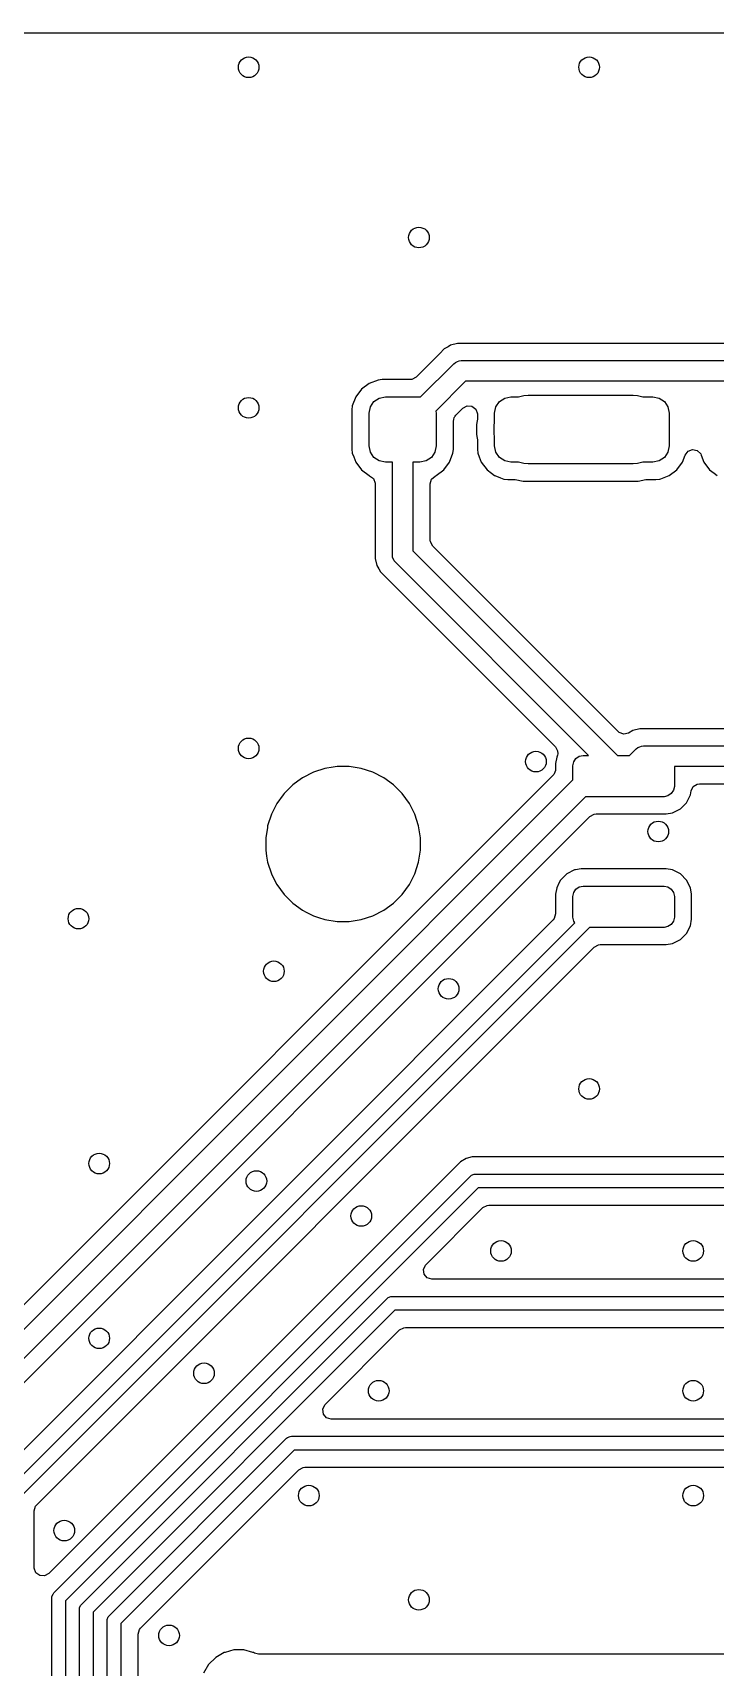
# Model space of a CAD drawing. Extents: x 117 to 217, y -143 to -43.
# Drawn here: x 134.16 to 144.09, y -66.76 to -43 of the extents above; entities that cross this region are included whole.
import ezdxf

# ---------------------------------------------------------------- set-up
doc = ezdxf.new("R2010")
doc.units = 0
doc.layers.add('BLACK', color=7, linetype='CONTINUOUS')

msp = doc.modelspace()

# ---------------------------------------------------------------- linework, layer by layer
at = {"layer": 'BLACK', "linetype": 'CONTINUOUS'}
for p, q in [((120.003246, -43.0005), (213.996754, -43.0005)), ((140.070518, -47.671089), (139.891108, -47.8505)), ((140.07052, -47.671087), (140.070518, -47.671089)), ((140.078385, -47.663222), (140.07052, -47.671087)), ((140.145085, -47.596521), (140.078385, -47.663222)), ((140.145088, -47.596519), (140.145085, -47.596521)), ((140.173429, -47.580156), (140.145088, -47.596519)), ((140.201772, -47.563793), (140.173429, -47.580156)), ((140.201773, -47.563792), (140.201772, -47.563793)), ((140.236409, -47.543794), (140.201773, -47.563792)), ((140.236411, -47.543793), (140.236409, -47.543794)), ((140.236412, -47.543793), (140.236411, -47.543793)), ((140.338273, -47.516499), (140.236412, -47.543793)), ((140.443727, -47.516499), (140.338273, -47.516499)), ((140.451323, -47.516499), (140.443727, -47.516499)), ((140.451339, -47.5165), (140.451323, -47.516499)), ((195.891726, -47.5165), (140.451339, -47.5165)), ((139.891108, -47.8505), (139.735427, -48.006181)), ((139.800733, -48.295134), (140.284934, -47.810934)), ((140.284934, -47.810934), (140.307665, -47.792279)), ((140.307665, -47.792279), (140.339339, -47.779159)), ((140.339339, -47.779159), (140.361736, -47.769882)), ((140.361736, -47.769882), (140.391, -47.767)), ((140.391, -47.767), (158.242, -47.767)), ((138.941384, -48.181884), (138.857289, -48.294219)), ((139.053719, -48.097789), (138.941384, -48.181884)), ((139.1852, -48.048748), (139.053719, -48.097789)), ((139.243309, -48.0425), (139.1852, -48.048748)), ((139.647746, -48.0425), (139.243309, -48.0425)), ((139.674104, -48.039666), (139.647746, -48.0425)), ((139.735427, -48.006181), (139.674104, -48.039666)), ((140.453132, -48.067), (140.021217, -48.498914)), ((158.179868, -48.067), (140.453132, -48.067)), ((138.808248, -48.4257), (138.802, -48.483809)), ((138.857289, -48.294219), (138.808248, -48.4257)), ((139.0525, -48.5305), (139.070579, -48.439613)), ((139.070579, -48.439613), (139.122062, -48.362562)), ((139.122062, -48.362562), (139.199113, -48.311079)), ((139.199113, -48.311079), (139.29, -48.293)), ((139.29, -48.293), (139.79, -48.293)), ((139.79, -48.293), (139.800733, -48.295134)), ((140.314319, -48.560073), (140.415319, -48.459073)), ((140.415319, -48.459073), (140.476642, -48.425588)), ((140.476642, -48.425588), (140.546334, -48.430572)), ((140.546334, -48.430572), (140.602267, -48.472444)), ((140.8775, -48.5305), (140.895579, -48.439613)), ((140.895579, -48.439613), (140.947062, -48.362562)), ((140.947062, -48.362562), (141.024113, -48.311079)), ((141.024113, -48.311079), (141.115, -48.293)), ((141.115, -48.293), (141.2224, -48.293)), ((141.2224, -48.293), (141.299737, -48.272278)), ((141.299737, -48.272278), (141.365, -48.268)), ((141.365, -48.268), (142.889, -48.268)), ((142.889, -48.268), (142.954263, -48.272278)), ((142.954263, -48.272278), (143.0316, -48.293)), ((143.0316, -48.293), (143.1765, -48.293)), ((143.1765, -48.293), (143.267387, -48.311079)), ((143.267387, -48.311079), (143.344438, -48.362562)), ((143.344438, -48.362562), (143.395921, -48.439613)), ((143.395921, -48.439613), (143.414, -48.5305)), ((138.802, -48.483809), (138.802, -49.05219)), ((139.0525, -49.0055), (139.0525, -48.5305)), ((140.021217, -48.498914), (140.0275, -48.5305)), ((140.0275, -48.5305), (140.0275, -49.0055)), ((140.278, -48.647754), (140.285587, -48.621913)), ((140.278, -49.052173), (140.278, -48.647754)), ((140.285587, -48.621913), (140.289648, -48.595285)), ((140.289648, -48.595285), (140.296118, -48.586049)), ((140.296118, -48.586049), (140.297685, -48.580715)), ((140.297685, -48.580715), (140.303211, -48.575926)), ((140.303211, -48.575926), (140.314319, -48.560073)), ((140.602267, -48.472444), (140.626684, -48.537908)), ((140.624617, -48.643221), (140.6145, -48.694079)), ((140.6145, -48.694079), (140.6145, -48.841919)), ((140.627, -48.619029), (140.624617, -48.643221)), ((140.626684, -48.537908), (140.627, -48.546754)), ((140.627, -48.546754), (140.627, -48.619029)), ((140.869278, -48.702737), (140.8775, -48.672051)), ((140.8775, -48.672051), (140.8775, -48.5305)), ((143.414, -48.5305), (143.414, -49.0055)), ((140.6145, -48.841919), (140.624617, -48.892777)), ((140.624617, -48.892777), (140.627, -48.91697)), ((140.627, -48.91697), (140.627, -49.05219)), ((140.869278, -48.833263), (140.869278, -48.702737)), ((140.8775, -48.863948), (140.869278, -48.833263)), ((140.8775, -49.0055), (140.8775, -48.863948)), ((138.802, -49.05219), (138.808248, -49.110299)), ((138.808248, -49.110299), (138.828086, -49.163485)), ((138.828086, -49.163485), (138.857288, -49.241778)), ((139.070579, -49.096387), (139.0525, -49.0055)), ((139.122062, -49.173438), (139.070579, -49.096387)), ((139.199113, -49.224921), (139.122062, -49.173438)), ((139.957938, -49.173438), (139.880887, -49.224921)), ((140.009421, -49.096387), (139.957938, -49.173438)), ((140.0275, -49.0055), (140.009421, -49.096387)), ((140.222712, -49.241778), (140.271751, -49.110299)), ((140.271751, -49.110299), (140.274179, -49.087719)), ((140.274179, -49.087719), (140.277999, -49.05219)), ((140.277999, -49.05219), (140.278, -49.052173)), ((140.627, -49.05219), (140.633248, -49.110299)), ((140.633248, -49.110299), (140.653086, -49.163485)), ((140.653086, -49.163485), (140.682288, -49.241778)), ((140.895579, -49.096387), (140.8775, -49.0055)), ((140.947062, -49.173438), (140.895579, -49.096387)), ((141.024113, -49.224921), (140.947062, -49.173438)), ((143.344438, -49.173438), (143.267387, -49.224921)), ((143.395921, -49.096387), (143.344438, -49.173438)), ((143.414, -49.0055), (143.395921, -49.096387)), ((143.609212, -49.241778), (143.647818, -49.138268)), ((143.647818, -49.138268), (143.68969, -49.082337)), ((143.68969, -49.082337), (143.755154, -49.05792)), ((143.755154, -49.05792), (143.823427, -49.072772)), ((143.823427, -49.072772), (143.872832, -49.122177)), ((143.872832, -49.122177), (143.880179, -49.138265)), ((143.880179, -49.138265), (143.918788, -49.241778)), ((138.857288, -49.241778), (138.941384, -49.354116)), ((138.941384, -49.354116), (139.053722, -49.438212)), ((139.29, -49.243), (139.199113, -49.224921)), ((139.39, -49.243), (139.29, -49.243)), ((139.39, -50.5915), (139.39, -49.243)), ((139.79, -49.243), (139.69, -49.243)), ((139.69, -49.243), (139.69, -50.529368)), ((139.880887, -49.224921), (139.79, -49.243)), ((140.026278, -49.438212), (140.138616, -49.354116)), ((140.138616, -49.354116), (140.222712, -49.241778)), ((140.682288, -49.241778), (140.766384, -49.354116)), ((140.766384, -49.354116), (140.830166, -49.401863)), ((140.830166, -49.401863), (140.877252, -49.437112)), ((141.115, -49.243), (141.024113, -49.224921)), ((141.2224, -49.243), (141.115, -49.243)), ((141.299737, -49.263722), (141.2224, -49.243)), ((141.365, -49.268), (141.299737, -49.263722)), ((142.889, -49.268), (141.365, -49.268)), ((142.954263, -49.263722), (142.889, -49.268)), ((143.0316, -49.243), (142.954263, -49.263722)), ((143.1765, -49.243), (143.0316, -49.243)), ((143.267387, -49.224921), (143.1765, -49.243)), ((143.412778, -49.438212), (143.525116, -49.354116)), ((143.525116, -49.354116), (143.609212, -49.241778)), ((143.918788, -49.241778), (144.002884, -49.354116)), ((144.002884, -49.354116), (144.066666, -49.401863)), ((144.066666, -49.401863), (144.113752, -49.437112)), ((139.053722, -49.438212), (139.058829, -49.440116)), ((139.058829, -49.440116), (139.114763, -49.481985)), ((139.114763, -49.481985), (139.139184, -49.547448)), ((139.139184, -49.547448), (139.1395, -49.5563)), ((139.1395, -49.5563), (139.1395, -50.644226)), ((139.9405, -49.5563), (139.960185, -49.489261)), ((139.9405, -50.374245), (139.9405, -49.5563)), ((139.960185, -49.489261), (140.012989, -49.443506)), ((140.012989, -49.443506), (140.021162, -49.44012)), ((140.021162, -49.44012), (140.026278, -49.438212)), ((140.877252, -49.437112), (140.878722, -49.438212)), ((140.878722, -49.438212), (140.964499, -49.470205)), ((140.964499, -49.470205), (141.0102, -49.487251)), ((141.0102, -49.487251), (141.068309, -49.493499)), ((141.068309, -49.493499), (141.068326, -49.4935)), ((141.068326, -49.4935), (141.15319, -49.4935)), ((141.15319, -49.4935), (141.177382, -49.495883)), ((141.177382, -49.495883), (141.29108, -49.5185)), ((141.29108, -49.5185), (141.291082, -49.5185)), ((141.291082, -49.5185), (142.962919, -49.5185)), ((142.962919, -49.5185), (143.076618, -49.495883)), ((143.076618, -49.495883), (143.10081, -49.4935)), ((143.10081, -49.4935), (143.223174, -49.4935)), ((143.223174, -49.4935), (143.22319, -49.493499)), ((143.22319, -49.493499), (143.281299, -49.487251)), ((143.281299, -49.487251), (143.291297, -49.483522)), ((143.291297, -49.483522), (143.412778, -49.438212)), ((139.392882, -50.620763), (139.39, -50.5915)), ((139.69, -50.529368), (142.664632, -53.504)), ((139.943334, -50.400603), (139.9405, -50.374245)), ((139.976819, -50.461926), (139.943334, -50.400603)), ((142.673942, -53.159049), (139.976819, -50.461926)), ((139.1395, -50.644226), (139.166793, -50.746089)), ((139.166793, -50.746089), (139.193156, -50.79175)), ((139.193156, -50.79175), (139.21952, -50.837413)), ((139.21952, -50.837413), (139.219522, -50.837415)), ((139.219522, -50.837415), (141.760019, -53.377912)), ((139.415279, -50.674835), (139.392882, -50.620763)), ((139.433934, -50.697566), (139.415279, -50.674835)), ((142.240368, -53.504), (139.433934, -50.697566)), ((142.689695, -53.172375), (142.673942, -53.159049)), ((142.755722, -53.195228), (142.689695, -53.172375)), ((142.823622, -53.178756), (142.755722, -53.195228)), ((142.88591, -53.142794), (142.823622, -53.178756)), ((142.885912, -53.142793), (142.88591, -53.142794)), ((142.885913, -53.142793), (142.885912, -53.142793)), ((142.987774, -53.115499), (142.885913, -53.142793)), ((143.093227, -53.115499), (142.987774, -53.115499)), ((143.100823, -53.115499), (143.093227, -53.115499)), ((143.100839, -53.1155), (143.100823, -53.115499)), ((199.667226, -53.1155), (143.100839, -53.1155)), ((141.760019, -53.377912), (141.793504, -53.439235)), ((141.793504, -53.439235), (141.795262, -53.48189)), ((142.840368, -53.504), (142.934434, -53.409934)), ((142.934434, -53.409934), (142.957165, -53.391279)), ((142.957165, -53.391279), (142.989436, -53.377912)), ((142.989436, -53.377912), (143.011236, -53.368882)), ((143.011236, -53.368882), (143.0405, -53.366)), ((143.0405, -53.366), (199.6145, -53.366)), ((138.527645, -53.675738), (138.410993, -53.694214)), ((138.585971, -53.6665), (138.527645, -53.675738)), ((138.763129, -53.6665), (138.585971, -53.6665)), ((138.850617, -53.680357), (138.763129, -53.6665)), ((138.938106, -53.694214), (138.850617, -53.680357)), ((141.779354, -53.528696), (141.7645, -53.622481)), ((141.7645, -53.622481), (141.7645, -53.713924)), ((141.792469, -53.502955), (141.779354, -53.528696)), ((141.795262, -53.48189), (141.792469, -53.502955)), ((142.015, -53.654), (142.026418, -53.596597)), ((142.015, -53.860868), (142.015, -53.654)), ((142.026418, -53.596597), (142.058934, -53.547934)), ((142.058934, -53.547934), (142.107597, -53.515418)), ((142.107597, -53.515418), (142.165, -53.504)), ((142.165, -53.504), (142.240368, -53.504)), ((142.664632, -53.504), (142.840368, -53.504)), ((161.065, -53.666), (143.49, -53.666)), ((143.49, -53.666), (143.49, -53.954)), ((130.665934, -65.209934), (142.015, -53.860868)), ((141.728181, -53.793425), (131.83418, -63.687426)), ((138.01751, -53.878173), (137.941336, -53.933517)), ((138.084659, -53.829386), (138.01751, -53.878173)), ((138.242507, -53.748957), (138.084659, -53.829386)), ((138.24251, -53.748956), (138.242507, -53.748957)), ((138.410993, -53.694214), (138.24251, -53.748956)), ((139.106589, -53.748956), (138.938106, -53.694214)), ((139.106592, -53.748957), (139.106589, -53.748956)), ((139.26444, -53.829386), (139.106592, -53.748957)), ((139.407764, -53.933517), (139.26444, -53.829386)), ((141.733258, -53.787124), (141.728181, -53.793425)), ((141.7351, -53.785912), (141.733258, -53.787124)), ((141.736158, -53.783525), (141.7351, -53.785912)), ((141.744815, -53.772783), (141.736158, -53.783525)), ((141.752444, -53.746799), (141.744815, -53.772783)), ((141.763424, -53.722041), (141.752444, -53.746799)), ((141.7645, -53.713924), (141.763424, -53.722041)), ((143.764794, -53.957967), (143.824106, -53.921036)), ((143.824106, -53.921036), (143.857338, -53.9165)), ((143.857338, -53.9165), (147.83608, -53.9165)), ((142.196132, -54.104), (130.922, -65.378132)), ((137.80116, -54.079304), (137.711936, -54.202109)), ((137.816067, -54.058786), (137.80116, -54.079304)), ((137.816069, -54.058784), (137.816067, -54.058786)), ((137.941333, -53.933519), (137.816069, -54.058783)), ((137.816069, -54.058783), (137.816069, -54.058784)), ((137.941334, -53.933519), (137.941333, -53.933519)), ((137.941336, -53.933517), (137.941334, -53.933519)), ((139.533033, -54.058786), (139.407764, -53.933517)), ((139.637164, -54.20211), (139.533033, -54.058786)), ((143.34, -54.104), (142.196132, -54.104)), ((143.397403, -54.092582), (143.34, -54.104)), ((143.446066, -54.060066), (143.397403, -54.092582)), ((143.478582, -54.011403), (143.446066, -54.060066)), ((143.49, -53.954), (143.478582, -54.011403)), ((143.66805, -54.192342), (143.725646, -54.079304)), ((143.725646, -54.079302), (143.725647, -54.079301)), ((143.725646, -54.079304), (143.725646, -54.079302)), ((143.725647, -54.079301), (143.734865, -54.021102)), ((143.734865, -54.021102), (143.764794, -53.957967)), ((131.208814, -65.445577), (142.263573, -54.390817)), ((137.631506, -54.35996), (137.576764, -54.528443)), ((137.631507, -54.359957), (137.631506, -54.35996)), ((137.711936, -54.202109), (137.631507, -54.359957)), ((139.656887, -54.240819), (139.637164, -54.20211)), ((139.717592, -54.359957), (139.656887, -54.240819)), ((139.717592, -54.359958), (139.717592, -54.359957)), ((139.772336, -54.528445), (139.717592, -54.359958)), ((142.263573, -54.390817), (142.324896, -54.357333)), ((142.324896, -54.357333), (142.351254, -54.354499)), ((142.351254, -54.354499), (143.371517, -54.354499)), ((143.371517, -54.354499), (143.371518, -54.354499)), ((143.371518, -54.354499), (143.465304, -54.339646)), ((143.465304, -54.339646), (143.578342, -54.28205)), ((143.578342, -54.28205), (143.66805, -54.192342)), ((137.572927, -54.552668), (137.54905, -54.703421)), ((137.576764, -54.528443), (137.572927, -54.552668)), ((139.80005, -54.703421), (139.772336, -54.528445)), ((137.54905, -54.703421), (137.54905, -54.880579)), ((139.80005, -54.880579), (139.80005, -54.703421)), ((137.54905, -54.880579), (137.562907, -54.968067)), ((137.562907, -54.968067), (137.576764, -55.055556)), ((137.576764, -55.055556), (137.631506, -55.224039)), ((139.717592, -55.224042), (139.772336, -55.055555)), ((139.772336, -55.055555), (139.80005, -54.880579)), ((137.631506, -55.224039), (137.631507, -55.224042)), ((137.631507, -55.224042), (137.678188, -55.315657)), ((137.678188, -55.315657), (137.711936, -55.38189)), ((139.637164, -55.38189), (139.717592, -55.224042)), ((141.83695, -55.315658), (141.817751, -55.353337)), ((141.836951, -55.315657), (141.83695, -55.315658)), ((141.836954, -55.315652), (141.836951, -55.315657)), ((141.926652, -55.225954), (141.836954, -55.315652)), ((141.926657, -55.225951), (141.926652, -55.225954)), ((141.926658, -55.22595), (141.926657, -55.225951)), ((142.039696, -55.168354), (141.926658, -55.22595)), ((142.052519, -55.166323), (142.039696, -55.168354)), ((142.133482, -55.1535), (142.052519, -55.166323)), ((143.371524, -55.1535), (142.133482, -55.1535)), ((143.465301, -55.168352), (143.371524, -55.1535)), ((143.501517, -55.186805), (143.465301, -55.168352)), ((143.578342, -55.22595), (143.501517, -55.186805)), ((143.578344, -55.225952), (143.578342, -55.22595)), ((143.578347, -55.225954), (143.578344, -55.225952)), ((143.668045, -55.315652), (143.578347, -55.225954)), ((143.668046, -55.315654), (143.668045, -55.315652)), ((143.66805, -55.315658), (143.668046, -55.315654)), ((143.725646, -55.428696), (143.66805, -55.315658)), ((137.711936, -55.38189), (137.816067, -55.525214)), ((137.816067, -55.525214), (137.941336, -55.650483)), ((139.407764, -55.650483), (139.533033, -55.525214)), ((139.533033, -55.525214), (139.637164, -55.38189)), ((141.779352, -55.428698), (141.7645, -55.522475)), ((141.7645, -55.522475), (141.7645, -55.808455)), ((141.817751, -55.353337), (141.779352, -55.428698)), ((142.015, -55.554), (142.026418, -55.496597)), ((142.015, -55.854), (142.015, -55.554)), ((142.026418, -55.496597), (142.058934, -55.447934)), ((142.058934, -55.447934), (142.107597, -55.415418)), ((142.107597, -55.415418), (142.165, -55.404)), ((142.165, -55.404), (143.34, -55.404)), ((143.34, -55.404), (143.397403, -55.415418)), ((143.397403, -55.415418), (143.446066, -55.447934)), ((143.446066, -55.447934), (143.478582, -55.496597)), ((143.478582, -55.496597), (143.49, -55.554)), ((143.49, -55.554), (143.49, -55.854)), ((143.740499, -55.522482), (143.725646, -55.428696)), ((143.7405, -55.885519), (143.740499, -55.522482)), ((137.941336, -55.650483), (138.08466, -55.754614)), ((138.08466, -55.754614), (138.137499, -55.781537)), ((138.137499, -55.781537), (138.242507, -55.835042)), ((139.106592, -55.835042), (139.26444, -55.754614)), ((139.26444, -55.754614), (139.407764, -55.650483)), ((141.7645, -55.808455), (141.744815, -55.875494)), ((141.728181, -55.896136), (133.553531, -64.070786)), ((133.763289, -64.215289), (142.042743, -55.935834)), ((142.257422, -56.004), (133.934, -64.327422)), ((138.242507, -55.835042), (138.24251, -55.835043)), ((138.24251, -55.835043), (138.318759, -55.859817)), ((138.318759, -55.859817), (138.410995, -55.889786)), ((138.410995, -55.889786), (138.585971, -55.9175)), ((138.585971, -55.9175), (138.585972, -55.9175)), ((138.585972, -55.9175), (138.763128, -55.9175)), ((138.763128, -55.9175), (138.763129, -55.9175)), ((138.763129, -55.9175), (138.938105, -55.889786)), ((138.938105, -55.889786), (139.106592, -55.835042)), ((141.744815, -55.875494), (141.728181, -55.896136)), ((142.026418, -55.911403), (142.015, -55.854)), ((142.042743, -55.935834), (142.026418, -55.911403)), ((143.34, -56.004), (142.257422, -56.004)), ((143.397403, -55.992582), (143.34, -56.004)), ((143.446066, -55.960066), (143.397403, -55.992582)), ((143.478582, -55.911403), (143.446066, -55.960066)), ((143.49, -55.854), (143.478582, -55.911403)), ((143.66805, -56.092342), (143.725646, -55.979304)), ((143.725646, -55.979302), (143.725647, -55.979301)), ((143.725646, -55.979304), (143.725646, -55.979302)), ((143.725647, -55.979301), (143.740499, -55.885524)), ((143.740499, -55.885524), (143.7405, -55.885519)), ((134.220814, -64.394867), (142.324863, -56.290817)), ((142.324863, -56.290817), (142.386186, -56.257333)), ((142.386186, -56.257333), (142.412544, -56.254499)), ((142.412544, -56.254499), (143.371517, -56.254499)), ((143.371517, -56.254499), (143.371518, -56.254499)), ((143.371518, -56.254499), (143.465304, -56.239646)), ((143.465304, -56.239646), (143.578342, -56.18205)), ((143.578342, -56.18205), (143.66805, -56.092342)), ((140.462509, -59.363387), (140.382591, -59.409527)), ((140.462512, -59.363386), (140.462509, -59.363387)), ((140.551656, -59.3395), (140.462512, -59.363386)), ((157.619956, -59.3395), (140.551656, -59.3395)), ((140.382586, -59.409531), (134.396181, -65.395937)), ((134.469289, -65.677089), (140.527089, -59.619289)), ((140.382591, -59.409527), (140.382586, -59.409531)), ((140.527089, -59.619289), (140.542243, -59.606853)), ((140.542243, -59.606853), (140.578291, -59.591921)), ((140.578291, -59.591921), (140.5978, -59.59)), ((140.5978, -59.59), (157.775078, -59.59)), ((140.639222, -59.79), (134.64, -65.789222)), ((157.8165, -59.79), (140.639222, -59.79)), ((139.877663, -60.905819), (140.706663, -60.076819)), ((140.706663, -60.076819), (140.767986, -60.043334)), ((140.767986, -60.043334), (140.794344, -60.0405)), ((140.794344, -60.0405), (157.862642, -60.0405)), ((139.842606, -60.975853), (139.871631, -60.912297)), ((139.85255, -61.045011), (139.842606, -60.975853)), ((139.898305, -61.097815), (139.85255, -61.045011)), ((139.871631, -60.912297), (139.877663, -60.905819)), ((139.965344, -61.1175), (139.898305, -61.097815)), ((175.063456, -61.1175), (139.965344, -61.1175)), ((134.870289, -65.843189), (139.316189, -61.397289)), ((139.316189, -61.397289), (139.331343, -61.384853)), ((139.331343, -61.384853), (139.367391, -61.369921)), ((139.367391, -61.369921), (139.3869, -61.368)), ((139.3869, -61.368), (175.218578, -61.368)), ((139.428322, -61.568), (135.041, -65.955322)), ((175.26, -61.568), (139.428322, -61.568)), ((138.412763, -62.937819), (139.495763, -61.854819)), ((139.495763, -61.854819), (139.557086, -61.821334)), ((139.557086, -61.821334), (139.583444, -61.8185)), ((139.583444, -61.8185), (175.306142, -61.8185)), ((138.377706, -63.007853), (138.406731, -62.944297)), ((138.406731, -62.944297), (138.412763, -62.937819)), ((138.38765, -63.077011), (138.377706, -63.007853)), ((138.433405, -63.129815), (138.38765, -63.077011)), ((138.500444, -63.1495), (138.433405, -63.129815)), ((191.909956, -63.1495), (138.500444, -63.1495)), ((135.271289, -66.009289), (137.851289, -63.429289)), ((137.851289, -63.429289), (137.866443, -63.416853)), ((137.866443, -63.416853), (137.902491, -63.401921)), ((137.902491, -63.401921), (137.922, -63.4)), ((137.922, -63.4), (192.065078, -63.4)), ((137.963422, -63.6), (135.442, -66.121422)), ((192.1065, -63.6), (137.963422, -63.6)), ((135.728819, -66.188863), (138.030863, -63.886819)), ((138.030863, -63.886819), (138.092186, -63.853334)), ((138.092186, -63.853334), (138.118544, -63.8505)), ((138.118544, -63.8505), (192.152642, -63.8505)), ((134.1845, -64.482543), (134.204185, -64.415504)), ((134.1845, -65.308256), (134.1845, -64.482543)), ((134.204185, -64.415504), (134.220814, -64.394867)), ((134.184816, -65.317102), (134.1845, -65.308256)), ((134.209233, -65.382566), (134.184816, -65.317102)), ((134.265166, -65.424438), (134.209233, -65.382566)), ((134.334858, -65.429422), (134.265166, -65.424438)), ((134.396181, -65.395937), (134.334858, -65.429422)), ((134.44, -65.7478), (134.441921, -65.728291)), ((134.44, -101.892578), (134.44, -65.7478)), ((134.441921, -65.728291), (134.456853, -65.692243)), ((134.456853, -65.692243), (134.469289, -65.677089)), ((134.64, -65.789222), (134.64, -101.934)), ((134.841, -65.9139), (134.842921, -65.894391)), ((134.841, -102.253578), (134.841, -65.9139)), ((134.842921, -65.894391), (134.857853, -65.858343)), ((134.857853, -65.858343), (134.870289, -65.843189)), ((135.041, -65.955322), (135.041, -102.295)), ((135.243921, -66.060491), (135.258853, -66.024443)), ((135.258853, -66.024443), (135.271289, -66.009289)), ((135.242, -66.08), (135.243921, -66.060491)), ((135.242, -102.614578), (135.242, -66.08)), ((135.442, -66.121422), (135.442, -102.656)), ((135.6925, -66.276544), (135.712185, -66.209505)), ((135.6925, -66.983525), (135.6925, -66.276544)), ((135.712185, -66.209505), (135.728819, -66.188863)), ((137.087525, -66.5055), (136.958993, -66.53994)), ((137.232475, -66.5055), (137.087525, -66.5055)), ((137.361006, -66.53994), (137.232475, -66.5055)), ((136.719488, -66.717988), (136.647017, -66.843511)), ((136.719493, -66.717982), (136.719488, -66.717988)), ((136.821982, -66.615493), (136.719493, -66.717982)), ((136.821988, -66.615488), (136.821982, -66.615493)), ((136.947511, -66.543017), (136.821988, -66.615488)), ((136.958993, -66.53994), (136.947511, -66.543017)), ((137.372489, -66.543017), (137.361006, -66.53994)), ((137.384387, -66.549887), (137.372488, -66.543017)), ((137.372488, -66.543017), (137.372489, -66.543017)), ((137.446387, -66.5665), (137.384387, -66.549887)), ((176.841726, -66.5665), (137.446387, -66.5665))]:
    msp.add_line(p, q, dxfattribs=at)
at = {"layer": 'BLACK'}
for centre in [(137.301524, -43.50254), (142.25127, -43.50254), (139.776397, -45.977413), (137.301524, -48.452286), (137.301524, -53.402032), (141.478, -53.594), (143.256, -54.61), (134.826651, -55.876905), (137.668, -56.642), (140.208, -56.896), (142.25127, -58.351778), (135.128, -59.436), (137.414, -59.69), (138.938, -60.198), (140.97, -60.706), (143.764, -60.706), (135.128, -61.976), (136.652, -62.484), (139.192, -62.738), (143.764, -62.738), (138.176, -64.262), (143.764, -64.262), (134.62, -64.77), (139.776397, -65.776397), (136.144, -66.294)]:
    msp.add_circle(centre, 0.15, dxfattribs=at)

doc.saveas('drawing.dxf')
